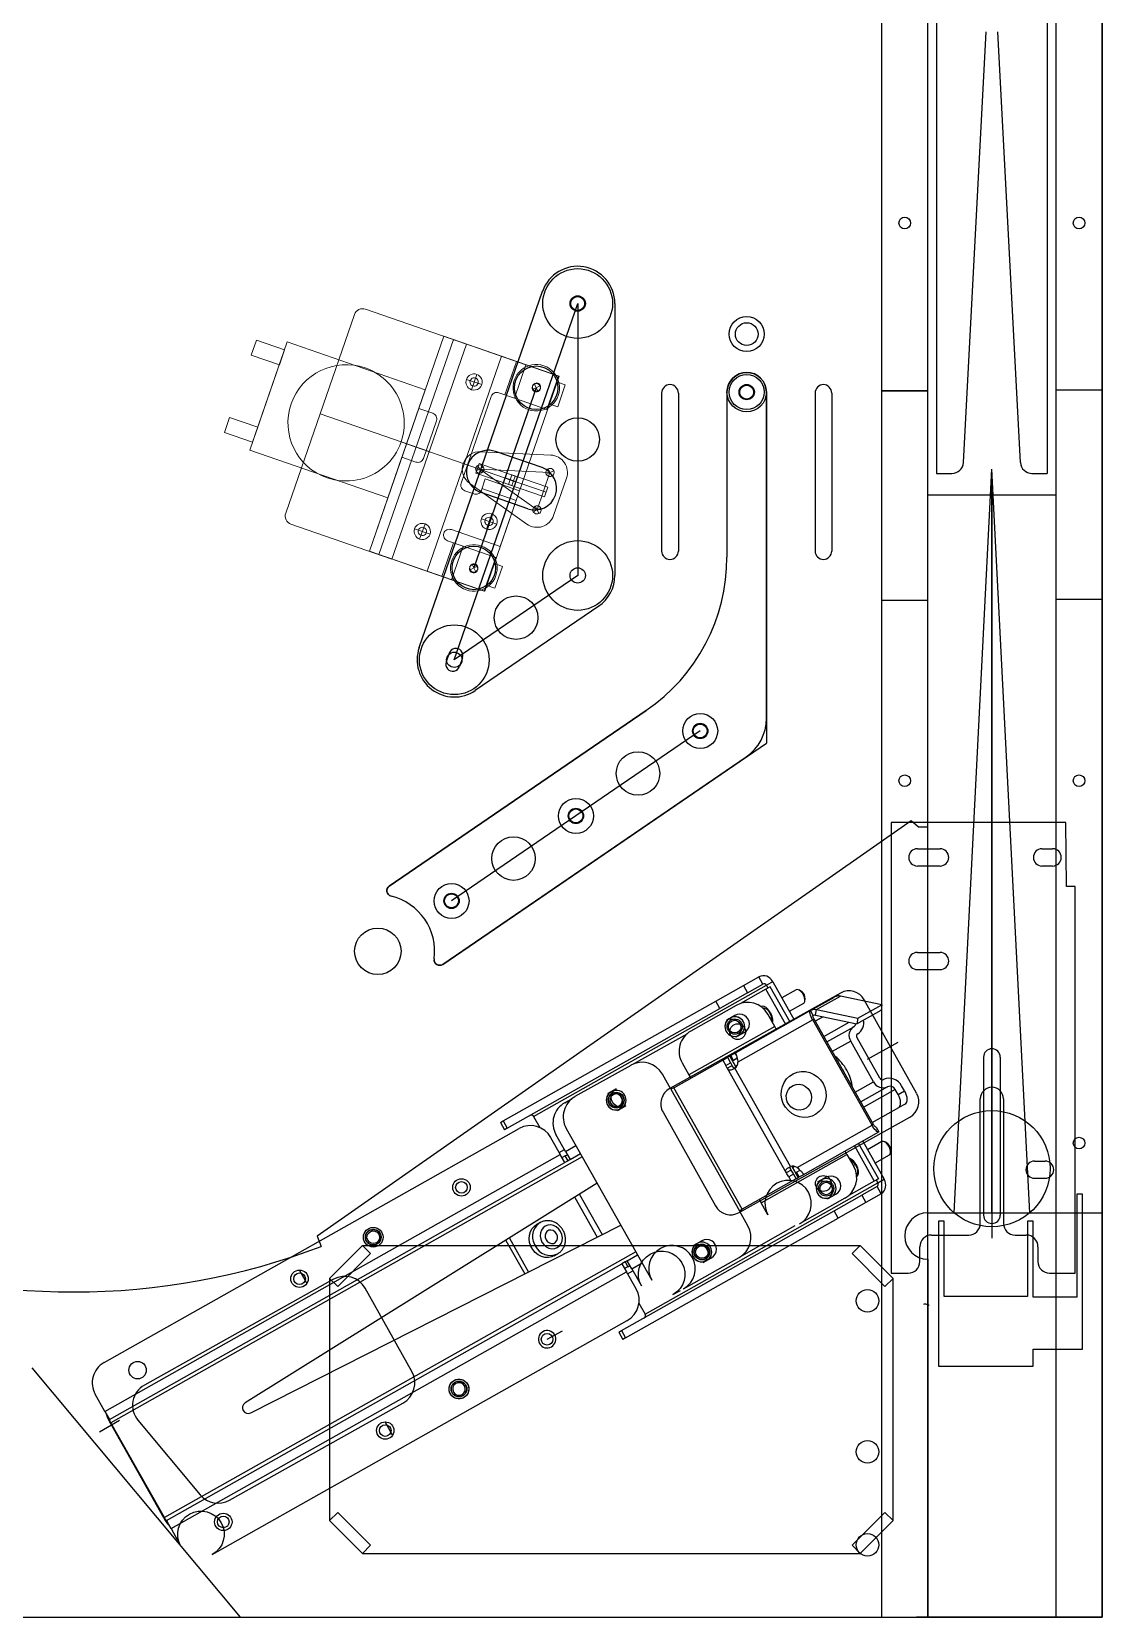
# Model space of a CAD drawing. Extents: x 0 to 20.3, y 0 to 42.
# Drawn here: x 8.73 to 20.25, y 0 to 17.06 of the extents above; entities that cross this region are included whole.
import ezdxf

# ---------------------------------------------------------------- set-up
doc = ezdxf.new("R2010")
doc.units = 0
doc.header["$LTSCALE"] = 5
doc.header["$MEASUREMENT"] = 0
doc.layers.add('Z_GENERIC', color=27, linetype='Continuous')
doc.layers.add('Z_MODULAR', color=5, linetype='Continuous')

msp = doc.modelspace()

# ---------------------------------------------------------------- linework, layer by layer
at = {"layer": 'Z_GENERIC', "color": 27, "linetype": 'Continuous', "lineweight": 25}
for p, q in [((20.25, 42), (20.25, 4.352)), ((19.658, 26.242), (19.658, 12.305)), ((18.468, 23.242), (18.468, 12.305)), ((18.757, 12.423), (19.001, 17.058)), ((19.37, 12.423), (19.126, 17.058)), ((12.902, 10.432), (14.229, 14.265)), ((20.25, 6.077), (20.25, 14.327)), ((13.28, 10.301), (14.607, 14.134)), ((14.607, 14.134), (14.607, 11.208)), ((15.007, 14.134), (15.007, 11.208)), ((14.161, 13.228), (13.49, 11.289)), ((15.51, 13.171), (15.51, 11.471)), ((15.69, 13.171), (15.69, 11.471)), ((16.213, 13.181), (16.213, 11.405)), ((16.213, 13.181), (16.213, 11.405)), ((16.637, 13.181), (16.637, 9.404)), ((16.637, 9.668), (16.637, 13.181)), ((17.16, 13.171), (17.16, 11.471)), ((17.34, 13.171), (17.34, 11.471)), ((17.875, 13.193), (18.375, 13.193)), ((17.875, 13.193), (17.875, 10.943)), ((18.375, 13.193), (17.875, 13.193)), ((18.375, 10.943), (18.375, 13.193)), ((19.75, 13.202), (19.75, 10.952)), ((20.25, 13.202), (19.75, 13.202)), ((20.25, 10.952), (20.25, 13.202)), ((14.224, 12.368), (13.722, 12.542)), ((18.468, 12.305), (18.632, 12.305)), ((18.657, 4.352), (19.063, 12.352)), ((19.063, 4.352), (19.063, 12.352)), ((19.469, 4.352), (19.063, 12.352)), ((19.494, 12.305), (19.658, 12.305)), ((13.826, 12.258), (13.944, 12.217)), ((14.071, 11.925), (13.569, 12.099)), ((18.375, 12.077), (19.75, 12.077)), ((19.063, 12.077), (19.063, 4.077)), ((14.607, 11.208), (13.28, 10.301)), ((17.875, 10.943), (18.375, 10.943)), ((19.75, 10.952), (20.25, 10.952)), ((14.833, 10.877), (13.506, 9.97)), ((13.226, 10.373), (13.193, 10.278)), ((13.368, 10.323), (13.335, 10.229)), ((15.342, 9.754), (12.58, 7.866)), ((12.58, 7.866), (15.342, 9.754)), ((13.156, 7.024), (16.637, 9.404)), ((15.925, 9.535), (13.25, 7.707)), ((16.42, 9.255), (13.156, 7.024)), ((18.195, 8.568), (11.803, 4.102)), ((19.858, 8.552), (17.978, 8.552)), ((17.978, 8.552), (17.978, 3.702)), ((18.272, 8.5), (18.195, 8.568)), ((19.865, 7.862), (19.858, 8.552)), ((18.375, 8.5), (18.272, 8.5)), ((18.375, 0), (18.375, 8.5)), ((18.261, 8.267), (18.506, 8.267)), ((19.601, 8.267), (19.716, 8.267)), ((18.168, 8.175), (18.168, 8.175)), ((18.506, 8.082), (18.261, 8.082)), ((18.598, 8.175), (18.598, 8.175)), ((19.508, 8.175), (19.508, 8.175)), ((19.716, 8.082), (19.601, 8.082)), ((19.808, 8.175), (19.808, 8.175)), ((19.958, 7.862), (19.865, 7.862)), ((19.958, 3.702), (19.958, 7.862)), ((18.386, 7.197), (18.386, 7.197)), ((18.261, 7.152), (18.506, 7.152)), ((18.57, 7.06), (18.57, 7.06)), ((16.39, 6.797), (16.555, 6.891)), ((16.6, 6.813), (16.555, 6.891)), ((16.705, 6.838), (16.637, 6.799)), ((16.705, 6.838), (16.936, 6.428)), ((18.506, 6.967), (18.261, 6.967)), ((14.133, 5.387), (16.637, 6.799)), ((17.435, 6.716), (15.597, 5.689)), ((16.092, 6.63), (16.39, 6.797)), ((16.434, 6.719), (16.136, 6.551)), ((16.632, 6.756), (16.358, 6.602)), ((16.39, 6.797), (16.434, 6.719)), ((16.434, 6.719), (16.6, 6.813)), ((16.677, 6.782), (16.632, 6.756)), ((16.846, 6.377), (16.632, 6.756)), ((16.637, 6.799), (16.654, 6.769)), ((16.891, 6.403), (16.677, 6.782)), ((16.958, 6.75), (16.803, 6.663)), ((16.959, 6.751), (16.958, 6.75)), ((16.973, 6.753), (16.959, 6.751)), ((16.99, 6.747), (16.973, 6.753)), ((17.003, 6.741), (16.986, 6.749)), ((17.008, 6.733), (16.99, 6.747)), ((17.024, 6.714), (17.008, 6.733)), ((17.038, 6.691), (17.024, 6.714)), ((17.048, 6.667), (17.038, 6.691)), ((17.052, 6.643), (17.048, 6.667)), ((17.111, 6.527), (17.37, 6.673)), ((17.175, 6.537), (17.435, 6.683)), ((17.879, 6.59), (17.435, 6.683)), ((13.806, 5.34), (16.092, 6.63)), ((13.85, 5.261), (16.136, 6.551)), ((16.312, 6.582), (15.825, 6.307)), ((16.136, 6.551), (16.092, 6.63)), ((17.111, 6.527), (16.301, 6.07)), ((16.594, 6.573), (16.58, 6.568)), ((16.594, 6.573), (16.58, 6.568)), ((16.594, 6.573), (16.582, 6.569)), ((16.613, 6.57), (16.594, 6.573)), ((16.613, 6.57), (16.594, 6.573)), ((16.613, 6.57), (16.594, 6.573)), ((16.633, 6.559), (16.613, 6.57)), ((16.633, 6.559), (16.613, 6.57)), ((16.633, 6.559), (16.613, 6.57)), ((16.653, 6.542), (16.633, 6.559)), ((16.653, 6.542), (16.633, 6.559)), ((16.653, 6.542), (16.633, 6.559)), ((16.672, 6.518), (16.653, 6.542)), ((16.672, 6.519), (16.653, 6.542)), ((16.672, 6.519), (16.653, 6.542)), ((16.727, 6.356), (16.653, 6.487)), ((16.688, 6.492), (16.672, 6.519)), ((16.688, 6.492), (16.672, 6.519)), ((16.688, 6.492), (16.672, 6.518)), ((16.7, 6.464), (16.688, 6.492)), ((16.7, 6.464), (16.688, 6.492)), ((16.7, 6.464), (16.688, 6.492)), ((16.884, 6.52), (17.039, 6.607)), ((17.039, 6.607), (17.043, 6.611)), ((17.043, 6.611), (17.051, 6.624)), ((17.051, 6.624), (17.052, 6.643)), ((17.052, 6.632), (17.054, 6.651)), ((17.105, 6.515), (17.107, 6.523)), ((17.105, 6.504), (17.105, 6.515)), ((17.107, 6.491), (17.105, 6.504)), ((17.107, 6.523), (17.111, 6.527)), ((17.112, 6.476), (17.107, 6.491)), ((17.14, 6.475), (17.111, 6.527)), ((17.166, 6.478), (17.175, 6.537)), ((17.175, 6.537), (17.619, 6.444)), ((17.61, 6.385), (17.87, 6.532)), ((17.619, 6.444), (17.879, 6.59)), ((18.253, 5.637), (17.69, 6.644)), ((17.879, 6.59), (17.87, 6.532)), ((16.727, 6.356), (15.804, 5.835)), ((16.208, 6.425), (16.298, 6.476)), ((17.135, 6.426), (16.331, 5.972)), ((16.706, 6.436), (16.7, 6.464)), ((16.706, 6.436), (16.7, 6.464)), ((16.706, 6.436), (16.7, 6.464)), ((16.704, 6.397), (16.707, 6.412)), ((16.704, 6.397), (16.707, 6.412)), ((16.704, 6.397), (16.707, 6.412)), ((16.707, 6.412), (16.706, 6.436)), ((16.707, 6.412), (16.706, 6.436)), ((16.707, 6.412), (16.706, 6.436)), ((16.746, 6.321), (16.727, 6.356)), ((17.118, 6.46), (17.112, 6.476)), ((17.126, 6.443), (17.118, 6.46)), ((17.135, 6.426), (17.126, 6.443)), ((17.15, 6.434), (17.135, 6.426)), ((17.773, 5.293), (17.135, 6.426)), ((17.138, 6.47), (17.139, 6.473)), ((17.138, 6.466), (17.138, 6.47)), ((17.139, 6.461), (17.138, 6.466)), ((17.139, 6.473), (17.14, 6.475)), ((17.141, 6.455), (17.139, 6.461)), ((17.143, 6.448), (17.141, 6.455)), ((17.146, 6.441), (17.143, 6.448)), ((17.15, 6.434), (17.146, 6.441)), ((17.789, 5.302), (17.15, 6.434)), ((17.249, 6.461), (17.162, 6.412)), ((17.166, 6.478), (17.61, 6.385)), ((17.254, 6.249), (17.527, 6.403)), ((17.287, 6.191), (17.576, 6.354)), ((17.576, 6.354), (17.576, 6.354)), ((17.619, 6.444), (17.61, 6.385)), ((15.209, 5.953), (15.784, 6.278)), ((16.401, 6.293), (16.312, 6.243)), ((17.544, 6.197), (17.346, 6.086)), ((17.789, 5.762), (17.544, 6.197)), ((17.857, 5.8), (17.612, 6.235)), ((17.62, 6.276), (17.62, 6.276)), ((17.726, 6.003), (18.053, 6.186)), ((15.641, 5.697), (16.168, 5.995)), ((16.168, 5.995), (16.22, 6.025)), ((16.168, 5.995), (16.2, 5.937)), ((16.243, 6.037), (16.22, 6.025)), ((16.22, 6.025), (16.252, 5.966)), ((16.247, 6.04), (16.243, 6.037)), ((16.311, 5.918), (16.243, 6.037)), ((16.243, 6.037), (16.243, 6.037)), ((16.243, 6.037), (16.31, 5.918)), ((16.253, 6.043), (16.247, 6.04)), ((16.276, 5.987), (16.247, 6.04)), ((16.301, 6.07), (16.253, 6.043)), ((16.282, 5.991), (16.253, 6.043)), ((16.276, 5.987), (16.273, 5.985)), ((16.282, 5.991), (16.276, 5.987)), ((16.323, 6.014), (16.282, 5.991)), ((16.314, 6.047), (16.301, 6.07)), ((18.973, 6.027), (18.973, 4.327)), ((19.153, 6.027), (19.153, 4.327)), ((20.25, 6.077), (20.25, 0)), ((15.177, 5.938), (14.578, 5.601)), ((15.61, 5.68), (15.518, 5.843)), ((15.73, 5.966), (15.804, 5.835)), ((15.804, 5.835), (15.823, 5.801)), ((16.2, 5.937), (16.252, 5.966)), ((16.215, 5.909), (16.268, 5.938)), ((16.215, 5.909), (16.851, 4.781)), ((16.895, 4.848), (16.298, 5.906)), ((16.305, 5.929), (16.324, 5.94)), ((16.854, 5.792), (16.887, 5.823)), ((16.887, 5.823), (16.925, 5.848)), ((16.925, 5.848), (16.967, 5.864)), ((16.967, 5.864), (17.012, 5.871)), ((17.012, 5.871), (17.058, 5.87)), ((17.058, 5.87), (17.104, 5.86)), ((17.104, 5.86), (17.146, 5.841)), ((17.146, 5.841), (17.185, 5.815)), ((17.185, 5.815), (17.219, 5.781)), ((17.454, 5.896), (17.47, 5.869)), ((17.47, 5.869), (17.485, 5.841)), ((15.022, 5.684), (14.933, 5.634)), ((15.641, 5.697), (15.61, 5.68)), ((15.61, 5.68), (16.347, 4.374)), ((16.378, 4.391), (15.641, 5.697)), ((16.796, 5.62), (16.798, 5.667)), ((16.798, 5.667), (16.809, 5.712)), ((16.809, 5.712), (16.827, 5.754)), ((16.827, 5.754), (16.854, 5.792)), ((16.851, 5.614), (16.859, 5.648)), ((16.859, 5.648), (16.874, 5.678)), ((16.874, 5.678), (16.897, 5.703)), ((16.897, 5.703), (16.925, 5.722)), ((16.925, 5.722), (16.957, 5.732)), ((16.957, 5.732), (16.991, 5.734)), ((16.991, 5.734), (17.024, 5.728)), ((17.024, 5.728), (17.056, 5.712)), ((17.056, 5.712), (17.083, 5.69)), ((17.083, 5.69), (17.103, 5.662)), ((17.103, 5.662), (17.117, 5.629)), ((17.117, 5.629), (17.122, 5.595)), ((17.219, 5.781), (17.246, 5.742)), ((17.246, 5.742), (17.265, 5.699)), ((17.265, 5.699), (17.277, 5.653)), ((17.277, 5.653), (17.279, 5.606)), ((17.592, 5.65), (17.789, 5.762)), ((17.941, 5.708), (17.652, 5.545)), ((18.023, 5.678), (17.684, 5.487)), ((17.896, 5.786), (17.896, 5.786)), ((17.941, 5.708), (17.941, 5.708)), ((18.054, 5.624), (18.023, 5.678)), ((18.054, 5.624), (18.122, 5.662)), ((18.122, 5.662), (18.091, 5.717)), ((18.122, 5.662), (18.133, 5.64)), ((18.133, 5.64), (18.141, 5.618)), ((19.035, 5.702), (19.035, 5.702)), ((14.468, 5.535), (14.549, 5.581)), ((15.036, 5.451), (15.125, 5.501)), ((16.803, 5.573), (16.796, 5.62)), ((16.819, 5.528), (16.803, 5.573)), ((16.842, 5.487), (16.819, 5.528)), ((16.873, 5.451), (16.842, 5.487)), ((16.852, 5.579), (16.851, 5.614)), ((16.862, 5.546), (16.852, 5.579)), ((16.879, 5.515), (16.862, 5.546)), ((16.903, 5.489), (16.879, 5.515)), ((16.932, 5.47), (16.903, 5.489)), ((16.965, 5.459), (16.932, 5.47)), ((16.999, 5.457), (16.965, 5.459)), ((17.032, 5.463), (16.999, 5.457)), ((17.063, 5.478), (17.032, 5.463)), ((17.088, 5.5), (17.063, 5.478)), ((17.107, 5.528), (17.088, 5.5)), ((17.119, 5.56), (17.107, 5.528)), ((17.122, 5.595), (17.119, 5.56)), ((17.236, 5.475), (17.206, 5.441)), ((17.259, 5.515), (17.236, 5.475)), ((17.273, 5.559), (17.259, 5.515)), ((17.279, 5.606), (17.273, 5.559)), ((17.776, 5.324), (18.061, 5.484)), ((18.065, 5.602), (18.054, 5.624)), ((18.129, 5.522), (18.061, 5.484)), ((18.061, 5.484), (18.07, 5.492)), ((18.073, 5.58), (18.065, 5.602)), ((18.07, 5.492), (18.077, 5.504)), ((18.079, 5.558), (18.073, 5.58)), ((18.077, 5.504), (18.081, 5.52)), ((18.081, 5.538), (18.079, 5.558)), ((18.081, 5.52), (18.081, 5.538)), ((18.138, 5.531), (18.129, 5.522)), ((18.145, 5.542), (18.138, 5.531)), ((18.141, 5.618), (18.147, 5.596)), ((18.149, 5.558), (18.145, 5.542)), ((18.147, 5.596), (18.149, 5.576)), ((18.149, 5.576), (18.149, 5.558)), ((18.938, 4.237), (18.938, 5.577)), ((19.188, 5.577), (19.188, 4.237)), ((13.777, 5.323), (13.806, 5.34)), ((13.777, 5.323), (13.821, 5.245)), ((13.806, 5.34), (13.85, 5.261)), ((14.133, 5.387), (14.2, 5.269)), ((15.525, 5.433), (16.088, 4.426)), ((16.343, 4.354), (18.181, 5.381)), ((16.909, 5.42), (16.873, 5.451)), ((16.95, 5.398), (16.909, 5.42)), ((16.994, 5.383), (16.95, 5.398)), ((16.969, 4.839), (17.773, 5.293)), ((17.04, 5.377), (16.994, 5.383)), ((17.086, 5.38), (17.04, 5.377)), ((17.13, 5.392), (17.086, 5.38)), ((17.17, 5.413), (17.13, 5.392)), ((17.206, 5.441), (17.17, 5.413)), ((17.789, 5.302), (17.773, 5.293)), ((17.783, 5.277), (17.773, 5.293)), ((17.793, 5.295), (17.789, 5.302)), ((17.797, 5.289), (17.793, 5.295)), ((17.801, 5.284), (17.797, 5.289)), ((9.512, 2.74), (13.976, 5.258)), ((13.85, 5.261), (13.821, 5.245)), ((14.316, 5.163), (14.42, 4.979)), ((14.477, 5.011), (14.373, 5.195)), ((14.483, 5.26), (15.405, 3.627)), ((17.033, 4.761), (17.848, 5.221)), ((17.673, 5.122), (17.904, 4.712)), ((17.794, 5.261), (17.783, 5.277)), ((17.805, 5.247), (17.794, 5.261)), ((17.806, 5.279), (17.801, 5.284)), ((17.816, 5.236), (17.805, 5.247)), ((17.81, 5.276), (17.806, 5.279)), ((17.813, 5.273), (17.81, 5.276)), ((17.816, 5.272), (17.813, 5.273)), ((17.818, 5.273), (17.816, 5.272)), ((17.826, 5.227), (17.816, 5.236)), ((17.818, 5.273), (17.848, 5.221)), ((17.834, 5.222), (17.826, 5.227)), ((17.842, 5.219), (17.834, 5.222)), ((17.848, 5.221), (17.842, 5.219)), ((17.88, 5.118), (17.879, 5.117)), ((17.895, 5.12), (17.88, 5.118)), ((17.911, 5.114), (17.895, 5.12)), ((9.521, 2.215), (14.42, 4.979)), ((14.656, 4.953), (9.585, 2.092)), ((14.407, 5.002), (14.464, 5.034)), ((14.469, 4.893), (14.42, 4.979)), ((14.473, 4.964), (14.439, 4.945)), ((14.473, 4.964), (14.496, 4.977)), ((14.503, 4.912), (14.473, 4.964)), ((14.477, 5.011), (14.588, 5.074)), ((14.477, 5.011), (14.525, 4.925)), ((14.525, 4.925), (14.637, 4.988)), ((16.58, 4.459), (17.503, 4.98)), ((17.503, 4.98), (17.483, 5.015)), ((17.503, 4.98), (17.577, 4.849)), ((17.583, 5.071), (17.796, 4.692)), ((17.628, 5.096), (17.842, 4.718)), ((17.879, 5.117), (17.725, 5.03)), ((17.805, 4.887), (17.96, 4.974)), ((17.924, 5.108), (17.907, 5.116)), ((17.929, 5.1), (17.911, 5.114)), ((17.946, 5.081), (17.929, 5.1)), ((17.96, 5.058), (17.946, 5.081)), ((17.969, 5.034), (17.96, 5.058)), ((17.96, 4.974), (17.965, 4.978)), ((17.965, 4.978), (17.972, 4.991)), ((17.973, 5.01), (17.969, 5.034)), ((17.972, 4.991), (17.973, 5.01)), ((17.973, 4.999), (17.975, 5.018)), ((9.57, 2.129), (14.469, 4.893)), ((14.503, 4.912), (14.469, 4.893)), ((14.525, 4.925), (14.503, 4.912)), ((16.904, 4.811), (16.851, 4.782)), ((16.98, 4.731), (16.912, 4.852)), ((16.912, 4.852), (16.98, 4.731)), ((16.919, 4.84), (16.939, 4.851)), ((16.954, 4.785), (16.951, 4.783)), ((16.954, 4.785), (16.962, 4.789)), ((16.984, 4.733), (16.954, 4.785)), ((16.962, 4.789), (16.999, 4.81)), ((16.991, 4.737), (16.962, 4.789)), ((17.534, 4.937), (17.526, 4.939)), ((17.534, 4.937), (17.526, 4.939)), ((17.534, 4.937), (17.526, 4.939)), ((17.554, 4.926), (17.534, 4.937)), ((17.554, 4.926), (17.534, 4.937)), ((17.554, 4.926), (17.534, 4.937)), ((17.575, 4.909), (17.554, 4.926)), ((17.574, 4.909), (17.554, 4.926)), ((17.575, 4.909), (17.554, 4.926)), ((17.593, 4.885), (17.574, 4.909)), ((17.593, 4.885), (17.575, 4.909)), ((17.593, 4.886), (17.575, 4.909)), ((17.609, 4.859), (17.593, 4.886)), ((17.609, 4.859), (17.593, 4.885)), ((17.609, 4.859), (17.593, 4.885)), ((17.597, 4.864), (17.609, 4.838)), ((17.621, 4.831), (17.609, 4.859)), ((17.621, 4.831), (17.609, 4.859)), ((17.621, 4.831), (17.609, 4.859)), ((17.609, 4.838), (17.616, 4.812)), ((17.617, 4.789), (17.612, 4.771)), ((17.616, 4.812), (17.617, 4.789)), ((17.627, 4.803), (17.621, 4.831)), ((17.627, 4.803), (17.621, 4.831)), ((17.628, 4.803), (17.621, 4.831)), ((17.623, 4.76), (17.628, 4.779)), ((17.623, 4.76), (17.628, 4.779)), ((17.623, 4.76), (17.628, 4.779)), ((17.628, 4.779), (17.627, 4.803)), ((17.628, 4.779), (17.627, 4.803)), ((17.628, 4.779), (17.628, 4.803)), ((19.428, 4.815), (19.428, 4.815)), ((19.521, 4.907), (19.636, 4.907)), ((19.728, 4.815), (19.728, 4.815)), ((14.817, 4.669), (11.03, 2.307)), ((15.332, 3.262), (17.836, 4.674)), ((16.905, 4.689), (16.378, 4.391)), ((16.929, 4.768), (16.877, 4.738)), ((16.877, 4.738), (16.905, 4.689)), ((16.957, 4.718), (16.905, 4.689)), ((16.929, 4.768), (16.957, 4.718)), ((16.957, 4.718), (16.98, 4.731)), ((16.984, 4.733), (16.98, 4.731)), ((16.98, 4.731), (16.98, 4.731)), ((16.984, 4.733), (16.991, 4.737)), ((16.991, 4.737), (17.033, 4.761)), ((17.28, 4.734), (17.191, 4.684)), ((17.796, 4.692), (17.523, 4.538)), ((17.612, 4.771), (17.606, 4.763)), ((17.608, 4.745), (17.613, 4.747)), ((17.608, 4.744), (17.613, 4.747)), ((17.611, 4.746), (17.613, 4.747)), ((17.613, 4.747), (17.623, 4.76)), ((17.613, 4.747), (17.623, 4.76)), ((17.613, 4.747), (17.623, 4.76)), ((17.828, 4.635), (17.662, 4.542)), ((17.842, 4.718), (17.796, 4.692)), ((17.819, 4.705), (17.836, 4.674)), ((17.872, 4.557), (17.828, 4.635)), ((17.836, 4.674), (17.904, 4.712)), ((19.636, 4.722), (19.521, 4.722)), ((14.575, 4.517), (14.817, 4.089)), ((14.627, 4.55), (14.871, 4.117)), ((16.56, 4.494), (16.58, 4.459)), ((16.654, 4.329), (16.58, 4.459)), ((17.482, 4.509), (16.994, 4.234)), ((17.294, 4.501), (17.384, 4.551)), ((17.365, 4.374), (17.662, 4.542)), ((17.706, 4.463), (17.409, 4.295)), ((17.662, 4.542), (17.706, 4.463)), ((17.872, 4.557), (17.706, 4.463)), ((20.038, 4.552), (19.975, 4.552)), ((19.975, 4.552), (19.975, 3.445)), ((20.038, 2.885), (20.038, 4.552)), ((15.078, 3.084), (17.365, 4.374)), ((15.123, 3.006), (17.409, 4.295)), ((16.347, 4.374), (16.378, 4.391)), ((16.439, 4.21), (16.347, 4.374)), ((17.409, 4.295), (17.365, 4.374)), ((18.375, 4.352), (20.25, 4.352)), ((20.25, 4.352), (20.25, 0)), ((11.091, 2.198), (15.071, 4.218)), ((11.803, 4.102), (11.847, 3.989)), ((14.085, 4.072), (14.087, 4.112)), ((14.087, 4.112), (14.098, 4.149)), ((14.098, 4.149), (14.116, 4.182)), ((14.116, 4.182), (14.141, 4.208)), ((14.141, 4.208), (14.163, 4.224)), ((14.202, 4.246), (14.164, 4.224)), ((14.206, 4.135), (14.204, 4.102)), ((14.204, 4.102), (14.21, 4.069)), ((14.217, 4.165), (14.206, 4.135)), ((14.234, 4.19), (14.217, 4.165)), ((14.258, 4.208), (14.234, 4.19)), ((14.263, 4.134), (14.256, 4.111)), ((14.256, 4.111), (14.257, 4.085)), ((14.286, 4.219), (14.258, 4.208)), ((14.277, 4.152), (14.263, 4.134)), ((14.297, 4.163), (14.277, 4.152)), ((14.317, 4.221), (14.286, 4.219)), ((14.319, 4.166), (14.297, 4.163)), ((14.348, 4.215), (14.317, 4.221)), ((14.343, 4.16), (14.319, 4.166)), ((14.364, 4.145), (14.343, 4.16)), ((14.377, 4.2), (14.348, 4.215)), ((14.38, 4.125), (14.364, 4.145)), ((14.403, 4.177), (14.377, 4.2)), ((14.389, 4.101), (14.38, 4.125)), ((14.39, 4.076), (14.389, 4.101)), ((14.423, 4.149), (14.403, 4.177)), ((14.436, 4.118), (14.423, 4.149)), ((14.442, 4.084), (14.436, 4.118)), ((16.374, 3.889), (16.948, 4.214)), ((18.413, 4.112), (18.813, 4.112)), ((18.551, 4.262), (18.488, 4.262)), ((18.488, 4.262), (18.488, 2.702)), ((18.551, 3.452), (18.551, 4.262)), ((19.313, 4.112), (19.433, 4.112)), ((19.508, 4.262), (19.445, 4.262)), ((19.445, 4.262), (19.445, 3.452)), ((19.508, 3.445), (19.508, 4.262)), ((20.25, 4.25), (20.25, 0)), ((15.232, 3.933), (10.161, 1.072)), ((12.291, 4), (11.938, 3.646)), ((12.291, 4), (17.646, 4)), ((12.379, 3.912), (12.291, 4)), ((13.834, 4.055), (14.038, 3.694)), ((13.872, 4.079), (14.078, 3.714)), ((14.09, 4.032), (14.085, 4.072)), ((14.103, 3.993), (14.09, 4.032)), ((14.124, 3.957), (14.103, 3.993)), ((14.15, 3.925), (14.124, 3.957)), ((14.182, 3.9), (14.15, 3.925)), ((14.21, 4.069), (14.223, 4.037)), ((14.223, 4.037), (14.243, 4.009)), ((14.243, 4.009), (14.269, 3.987)), ((14.257, 4.085), (14.267, 4.061)), ((14.267, 4.061), (14.283, 4.041)), ((14.269, 3.987), (14.298, 3.972)), ((14.283, 4.041), (14.303, 4.027)), ((14.298, 3.972), (14.33, 3.965)), ((14.303, 4.027), (14.327, 4.021)), ((14.327, 4.021), (14.35, 4.023)), ((14.33, 3.965), (14.36, 3.967)), ((14.35, 4.023), (14.369, 4.034)), ((14.36, 3.967), (14.388, 3.978)), ((14.369, 4.034), (14.383, 4.052)), ((14.383, 4.052), (14.39, 4.076)), ((14.388, 3.978), (14.412, 3.996)), ((14.412, 3.996), (14.429, 4.021)), ((14.429, 4.021), (14.44, 4.051)), ((14.44, 4.051), (14.442, 4.084)), ((15.943, 4.051), (15.854, 4.001)), ((17.646, 4), (17.558, 3.912)), ((18, 3.646), (17.646, 4)), ((18.288, 3.827), (18.288, 3.987)), ((19.558, 3.987), (19.558, 3.827)), ((10.184, 1.04), (15.083, 3.804)), ((12.026, 3.558), (12.379, 3.912)), ((14.217, 3.881), (14.182, 3.9)), ((14.255, 3.872), (14.217, 3.881)), ((14.292, 3.87), (14.255, 3.872)), ((14.328, 3.878), (14.292, 3.87)), ((14.352, 3.889), (14.328, 3.878)), ((14.353, 3.889), (14.392, 3.911)), ((15.117, 3.823), (15.083, 3.804)), ((15.083, 3.804), (15.132, 3.718)), ((15.146, 3.771), (15.112, 3.752)), ((15.14, 3.836), (15.117, 3.823)), ((15.117, 3.823), (15.146, 3.771)), ((15.14, 3.836), (15.251, 3.899)), ((15.188, 3.75), (15.14, 3.836)), ((15.146, 3.771), (15.169, 3.784)), ((15.188, 3.75), (15.3, 3.813)), ((15.745, 3.532), (16.344, 3.87)), ((15.957, 3.818), (16.046, 3.868)), ((17.558, 3.912), (17.912, 3.558)), ((18.375, 3.852), (18.375, 0)), ((11.981, 3.636), (9.947, 2.498)), ((10.233, 0.954), (15.132, 3.718)), ((11.695, 3.593), (11.615, 3.736)), ((11.938, 3.646), (12.026, 3.558)), ((11.938, 3.646), (11.938, 1.041)), ((15.235, 3.534), (15.132, 3.718)), ((15.144, 3.695), (15.201, 3.727)), ((15.188, 3.75), (15.292, 3.566)), ((17.912, 3.558), (18, 3.646)), ((17.978, 3.702), (18.163, 3.702)), ((18, 1.041), (18, 3.646)), ((19.683, 3.702), (19.958, 3.702)), ((12.823, 2.643), (12.322, 3.54)), ((15.632, 3.471), (15.713, 3.517)), ((19.445, 3.452), (18.551, 3.452)), ((19.975, 3.445), (19.508, 3.445)), ((15.265, 3.379), (15.332, 3.262)), ((18.332, 3.368), (18.329, 3.365)), ((18.34, 3.369), (18.332, 3.368)), ((18.351, 3.368), (18.34, 3.369)), ((18.363, 3.364), (18.351, 3.368)), ((18.376, 3.358), (18.363, 3.364)), ((18.386, 3.359), (18.377, 3.357)), ((18.387, 3.351), (18.386, 3.359)), ((10.677, 0.675), (15.14, 3.194)), ((14.279, 2.991), (14.442, 3.083)), ((15.049, 3.068), (15.078, 3.084)), ((15.078, 3.084), (15.123, 3.006)), ((15.049, 3.068), (15.094, 2.989)), ((15.123, 3.006), (15.094, 2.989)), ((19.508, 2.702), (19.508, 2.885)), ((19.508, 2.885), (20.038, 2.885)), ((8.734, 2.684), (10.977, 0)), ((18.488, 2.702), (19.508, 2.702)), ((9.521, 2.215), (9.417, 2.399)), ((10.861, 1.26), (12.727, 2.303)), ((9.68, 2.116), (9.463, 1.992)), ((9.521, 2.215), (9.57, 2.129)), ((9.54, 2.181), (9.54, 2.181)), ((9.57, 2.129), (9.54, 2.181)), ((9.57, 2.129), (9.57, 2.129)), ((9.585, 2.092), (9.58, 2.089)), ((10.155, 1.069), (9.58, 2.089)), ((10.161, 1.072), (9.585, 2.092)), ((9.877, 2.12), (10.547, 1.318)), ((12.616, 1.96), (12.536, 2.103)), ((10.161, 1.072), (10.155, 1.069)), ((10.184, 1.04), (10.213, 0.988)), ((10.184, 1.04), (10.184, 1.04)), ((10.233, 0.954), (10.184, 1.04)), ((12.026, 1.129), (11.938, 1.041)), ((11.938, 1.041), (12.291, 0.688)), ((12.379, 0.776), (12.026, 1.129)), ((17.912, 1.129), (17.558, 0.776)), ((17.646, 0.688), (18, 1.041)), ((18, 1.041), (17.912, 1.129)), ((10.213, 0.988), (10.213, 0.988)), ((10.233, 0.954), (10.336, 0.77)), ((12.291, 0.688), (12.379, 0.776)), ((12.291, 0.688), (17.646, 0.688)), ((17.558, 0.776), (17.646, 0.688)), ((0, 0), (18.375, 0)), ((10.977, 0), (18.375, 0)), ((20.25, 0), (18.25, 0)), ((20.25, 0), (18.375, 0)), ((20.25, 0), (18.375, 0))]:
    msp.add_line(p, q, dxfattribs=at)
at = {"layer": 'Z_GENERIC', "color": 27, "linetype": 'Continuous', "lineweight": 5}
for p, q in [((11.466, 11.877), (12.207, 14.016)), ((13.41, 13.697), (12.324, 14.073)), ((11.08, 12.557), (11.483, 13.721)), ((11.095, 13.579), (11.151, 13.74)), ((11.151, 13.74), (11.453, 13.636)), ((11.483, 13.721), (12.968, 13.207)), ((13.167, 13.781), (12.366, 11.469)), ((13.27, 13.746), (12.469, 11.433)), ((13.41, 13.697), (12.609, 11.384)), ((13.167, 13.781), (12.898, 13.006)), ((14.051, 13.475), (13.167, 13.781)), ((14.408, 13.351), (13.167, 13.781)), ((11.398, 13.475), (11.095, 13.579)), ((11.425, 13.555), (11.137, 12.723)), ((11.453, 13.636), (11.398, 13.475)), ((13.787, 13.566), (12.987, 11.254)), ((13.948, 13.511), (13.824, 13.151)), ((13.576, 13.261), (13.41, 13.318)), ((13.521, 13.372), (13.464, 13.207)), ((13.608, 11.039), (14.408, 13.351)), ((14.051, 13.475), (13.927, 13.116)), ((14.051, 13.475), (13.927, 13.116)), ((14.401, 13.354), (14.051, 13.475)), ((14.277, 12.994), (14.401, 13.354)), ((12.968, 13.207), (12.565, 12.043)), ((13.677, 13.135), (13.353, 12.2)), ((13.464, 13.207), (13.464, 13.207)), ((13.464, 13.207), (13.464, 13.207)), ((13.478, 13.248), (13.478, 13.248)), ((13.478, 13.248), (13.478, 13.248)), ((13.49, 11.289), (14.161, 13.228)), ((13.927, 13.116), (13.758, 13.174)), ((14.161, 13.228), (14.121, 13.208)), ((14.161, 13.228), (14.142, 13.268)), ((14.147, 13.186), (14.147, 13.186)), ((14.147, 13.186), (14.147, 13.186)), ((14.149, 13.193), (14.149, 13.193)), ((14.149, 13.193), (14.149, 13.193)), ((14.161, 13.228), (14.201, 13.247)), ((14.161, 13.228), (14.181, 13.188)), ((14.161, 13.228), (14.161, 13.228)), ((14.38, 13.292), (14.298, 13.056)), ((14.474, 13.26), (14.38, 13.292)), ((14.393, 13.023), (14.474, 13.26)), ((12.898, 13.006), (13.049, 12.953)), ((13.927, 13.116), (14.277, 12.994)), ((14.08, 12.991), (14.08, 12.991)), ((14.08, 12.991), (14.08, 12.991)), ((14.298, 13.056), (14.393, 13.023)), ((10.807, 12.747), (10.862, 12.908)), ((10.862, 12.908), (11.165, 12.803)), ((11.165, 12.803), (11.109, 12.642)), ((13.009, 12.541), (11.837, 12.947)), ((13.088, 12.873), (12.948, 12.468)), ((11.109, 12.642), (10.807, 12.747)), ((12.766, 12.625), (12.707, 12.645)), ((14.008, 12.195), (12.766, 12.625)), ((12.565, 12.043), (11.08, 12.557)), ((12.716, 12.481), (12.366, 11.469)), ((12.867, 12.428), (12.716, 12.481)), ((13.565, 12.54), (14.318, 12.503)), ((13.512, 12.309), (13.548, 12.412)), ((13.899, 12.175), (13.512, 12.309)), ((13.554, 12.352), (13.514, 12.333)), ((14.008, 12.195), (13.53, 12.36)), ((13.554, 12.352), (13.534, 12.392)), ((13.539, 12.31), (13.539, 12.31)), ((13.539, 12.31), (13.539, 12.31)), ((13.548, 12.412), (13.935, 12.278)), ((13.554, 12.352), (13.594, 12.372)), ((14.309, 12.316), (13.554, 12.352)), ((13.554, 12.352), (13.573, 12.312)), ((14.17, 11.914), (13.554, 12.352)), ((13.863, 12.187), (13.899, 12.291)), ((13.899, 12.291), (14.286, 12.157)), ((14.309, 12.316), (14.17, 11.914)), ((14.309, 12.316), (14.269, 12.296)), ((14.309, 12.316), (14.29, 12.356)), ((14.309, 12.316), (14.349, 12.335)), ((14.309, 12.316), (14.329, 12.276)), ((11.911, 12.259), (11.911, 12.259)), ((11.911, 12.259), (11.911, 12.259)), ((13.393, 12.119), (13.49, 12.086)), ((13.446, 12.198), (14.061, 11.761)), ((13.571, 12.125), (13.613, 12.247)), ((13.946, 12.016), (13.577, 12.143)), ((13.613, 12.247), (13.982, 12.119)), ((13.982, 12.119), (13.774, 11.519)), ((14.25, 12.054), (13.863, 12.187)), ((13.935, 12.278), (13.899, 12.175)), ((14.008, 12.195), (14.268, 12.105)), ((14.286, 12.157), (14.25, 12.054)), ((14.295, 12.274), (14.295, 12.274)), ((14.295, 12.274), (14.295, 12.274)), ((14.487, 12.255), (14.347, 11.853)), ((14.17, 11.914), (14.151, 11.954)), ((13.736, 11.761), (13.571, 11.818)), ((13.682, 11.873), (13.625, 11.707)), ((14.17, 11.914), (14.13, 11.894)), ((14.155, 11.872), (14.155, 11.872)), ((14.155, 11.872), (14.155, 11.872)), ((14.17, 11.914), (14.21, 11.933)), ((14.17, 11.914), (14.19, 11.874)), ((12.609, 11.384), (11.523, 11.76)), ((13.019, 11.653), (12.853, 11.71)), ((12.965, 11.764), (12.907, 11.599)), ((12.922, 11.64), (12.922, 11.64)), ((12.922, 11.64), (12.922, 11.64)), ((13.167, 11.662), (13.167, 11.662)), ((13.248, 11.701), (13.774, 11.519)), ((13.625, 11.707), (13.625, 11.707)), ((13.625, 11.707), (13.625, 11.707)), ((13.639, 11.748), (13.639, 11.748)), ((13.639, 11.748), (13.639, 11.748)), ((12.366, 11.469), (13.608, 11.039)), ((13.251, 11.162), (12.366, 11.469)), ((12.907, 11.599), (12.907, 11.599)), ((12.907, 11.599), (12.907, 11.599)), ((13.147, 11.198), (13.272, 11.558)), ((13.206, 11.581), (13.375, 11.523)), ((13.375, 11.523), (13.251, 11.162)), ((13.375, 11.522), (13.251, 11.162)), ((13.725, 11.401), (13.375, 11.522)), ((13.49, 11.289), (13.45, 11.269)), ((13.49, 11.289), (13.471, 11.329)), ((13.49, 11.289), (13.53, 11.308)), ((13.49, 11.289), (13.51, 11.249)), ((13.601, 11.041), (13.725, 11.401)), ((13.704, 11.339), (13.622, 11.103)), ((13.798, 11.306), (13.704, 11.339)), ((13.716, 11.07), (13.798, 11.306)), ((13.251, 11.162), (13.601, 11.041)), ((13.473, 11.239), (13.473, 11.239)), ((13.473, 11.239), (13.473, 11.239)), ((13.476, 11.247), (13.476, 11.247)), ((13.476, 11.247), (13.476, 11.247)), ((13.622, 11.103), (13.716, 11.07)), ((13.408, 11.052), (13.408, 11.052)), ((13.408, 11.052), (13.408, 11.052))]:
    msp.add_line(p, q, dxfattribs=at)
at = {"layer": 'Z_GENERIC', "color": 27, "linetype": 'Continuous', "lineweight": 25}
for centre, radius in [((18.125, 15), 0.0625), ((20, 15), 0.0625), ((14.607, 14.134), 0.375), ((14.607, 14.134), 0.0825), ((14.607, 14.134), 0.075), ((16.425, 13.805), 0.188), ((16.425, 13.805), 0.122), ((14.161, 13.228), 0.234), ((16.425, 13.181), 0.212), ((16.425, 13.181), 0.188), ((16.425, 13.181), 0.0825), ((16.425, 13.181), 0.075), ((14.607, 12.671), 0.234), ((13.49, 11.289), 0.234), ((14.607, 11.208), 0.375), ((14.607, 11.208), 0.0825), ((13.944, 10.754), 0.234), ((13.28, 10.301), 0.375), ((13.28, 10.301), 0.0825), ((15.925, 9.535), 0.188), ((15.925, 9.535), 0.0825), ((15.925, 9.535), 0.075), ((15.256, 9.078), 0.234), ((18.125, 9), 0.0625), ((20, 9), 0.0625), ((14.588, 8.621), 0.188), ((14.588, 8.621), 0.0825), ((14.588, 8.621), 0.075), ((13.917, 8.162), 0.234), ((13.25, 7.707), 0.188), ((13.25, 7.707), 0.0825), ((13.25, 7.707), 0.075), ((12.457, 7.165), 0.25), ((16.297, 6.355), 0.082), ((16.297, 6.355), 0.068), ((16.328, 6.3), 0.085), ((15.021, 5.563), 0.085), ((15.021, 5.563), 0.082), ((19.063, 4.827), 0.625), ((20, 5.102), 0.0625), ((13.357, 4.625), 0.0938), ((13.357, 4.625), 0.0625), ((17.249, 4.667), 0.085), ((17.28, 4.613), 0.082), ((17.28, 4.613), 0.068), ((12.408, 4.089), 0.106), ((12.408, 4.089), 0.106), ((12.408, 4.089), 0.085), ((12.408, 4.089), 0.082), ((15.943, 3.93), 0.085), ((15.943, 3.93), 0.082), ((15.943, 3.93), 0.068), ((11.615, 3.642), 0.0938), ((11.615, 3.642), 0.0625), ((17.725, 3.405), 0.122), ((14.278, 2.991), 0.0625), ((9.873, 2.659), 0.0938), ((13.33, 2.456), 0.106), ((13.33, 2.456), 0.085), ((13.33, 2.456), 0.082), ((12.537, 2.009), 0.0938), ((12.537, 2.009), 0.0625), ((17.725, 1.78), 0.122), ((10.795, 1.026), 0.0938), ((10.795, 1.026), 0.0625), ((17.725, 0.78), 0.122)]:
    msp.add_circle(centre, radius, dxfattribs=at)
for centre, radius, start, end in [((14.607, 14.134), 0.4, 0, 160.9065), ((16.425, 13.181), 0.212, 0, 180), ((15.6, 13.171), 0.09, 0, 180), ((17.25, 13.171), 0.09, 0, 180), ((13.645, 12.321), 0.234, 70.9065, -109.0935), ((14.147, 12.147), 0.234, -109.0935, 70.9065), ((18.632, 12.43), 0.125, -90, -3.0117), ((19.494, 12.43), 0.125, -176.9883, -90), ((15.6, 11.471), 0.09, 180, 0), ((17.25, 11.471), 0.09, 180, 0), ((14.213, 11.405), 2, -55.6469, 0), ((14.213, 11.405), 2, -55.6469, 0), ((14.607, 11.208), 0.4, -55.6469, 0), ((13.28, 10.301), 0.4, 160.9065, -55.6469), ((16.137, 9.668), 0.5, -55.6469, 0), ((18.261, 8.175), 0.0925, 90, 180), ((18.506, 8.175), 0.0925, 0, 90), ((19.601, 8.175), 0.0925, 90, 180), ((19.716, 8.175), 0.0925, 0, 90), ((18.261, 8.175), 0.0925, 180, -90), ((18.506, 8.175), 0.0925, -90, 0), ((19.601, 8.175), 0.0925, 180, -90), ((19.716, 8.175), 0.0925, -90, 0), ((12.457, 7.165), 0.611, -7.7813, 76.4875), ((12.457, 7.165), 0.611, -7.7813, 76.4875), ((13.122, 7.074), 0.06, 172.2187, -55.6469), ((18.261, 7.06), 0.0925, 90, 180), ((18.261, 7.06), 0.0925, 180, -90), ((18.506, 7.06), 0.0925, 0, 90), ((18.506, 7.06), 0.0925, -90, 0), ((17.526, 6.552), 0.188, 29.2093, 119.2093), ((16.297, 6.355), 0.106, -3.7281, 111.555), ((19.063, 6.027), 0.09, 0, 180), ((15.689, 5.525), 0.188, 119.2093, -150.7907), ((18.089, 5.545), 0.188, -60.7907, 29.2093), ((19.063, 5.577), 0.125, 90, 180), ((19.063, 5.577), 0.125, 0, 90), ((14.591, 5.318), 0.25, 119.4302, -150.5693), ((14.701, 5.383), 0.25, 119.4302, -150.5693), ((19.521, 4.815), 0.0925, 90, 180), ((19.521, 4.815), 0.0925, 180, -90), ((19.636, 4.815), 0.0925, 0, 90), ((19.636, 4.815), 0.0925, -90, 0), ((16.871, 4.451), 0.25, -60.5695, -150.5696), ((16.252, 4.518), 0.188, -150.7907, -60.7907), ((18.375, 4.102), 0.25, 90, -90), ((19.063, 4.327), 0.09, 180, 0), ((16.221, 4.088), 0.25, -60.5694, 29.4303), ((18.413, 3.987), 0.125, 90, 180), ((18.813, 4.237), 0.125, -90, 0), ((19.313, 4.237), 0.125, 180, -90), ((19.433, 3.987), 0.125, 0, 90), ((9.188, 10.973), 7.473, -110.845, -69.155), ((15.622, 3.75), 0.25, -60.5695, -150.5696), ((18.163, 3.827), 0.125, -90, 0), ((19.683, 3.827), 0.125, 180, -90), ((12.103, 3.418), 0.25, 29.2092, 119.2092), ((12.605, 2.521), 0.25, -60.7908, 29.2092), ((10.069, 2.28), 0.25, 119.2092, -140.1104), ((10.739, 1.478), 0.25, -140.1104, -60.7908)]:
    msp.add_arc(centre, radius, start, end, dxfattribs=at)
for centre, major_axis, start_param, end_param in [((13.297, 10.348), (0.0245, 0.0709), 4.712389, 7.853982), ((13.264, 10.253), (-0.0709, 0.0245), 0, 3.141593), ((12.614, 7.817), (-0.0339, 0.0495), 0, 2.30618), ((16.603, 6.789), (0.102, 0.049), 0, 1.560525), ((16.612, 6.787), (0.0254, 0.0122), 0, 1.560466), ((16.956, 6.655), (0.0983, -0.004), 0, 1.107818), ((17.416, 6.592), (0.0195, 0.0911), 0, 0.721327), ((16.349, 6.384), (0.0516, -0.0915), 0, 3.141593), ((16.435, 6.364), (0.218, 0.123), 0, 1.570791), ((16.59, 6.465), (0.0859, 0.0314), 0, 1.166155), ((16.576, 6.43), (0.119, -0.017), 0, 0.726157), ((17.156, 6.445), (0.0195, 0.0911), 0, 0.721358), ((16.297, 6.355), (-0.0642, 0.0843), 0, 2.866652), ((16.297, 6.355), (-0.0827, -0.0671), 4.712389, 7.517903), ((16.297, 6.355), (0.0827, 0.0671), 4.712389, 7.517925), ((16.297, 6.355), (0.0843, 0.0642), 4.712389, 5.567043), ((17.158, 6.442), (-0.0364, 0.0078), 4.712389, 5.433891), ((17.639, 6.26), (-0.0635, 0.0947), 0, 1.56049), ((17.549, 6.4), (0.046, 0.0268), 4.712389, 5.506865), ((17.547, 6.393), (0.073, -0.116), 0, 1.254608), ((15.948, 6.089), (-0.123, 0.218), 0, 1.570805), ((17.636, 6.252), (-0.0244, -0.0164), 4.712389, 6.272931), ((15.3, 5.721), (0.218, 0.123), 0, 1.570791), ((16.247, 5.973), (0.0668, 0.0509), 4.712389, 5.621516), ((17.049, 5.631), (0.453, 0.255), 0, 0.382714), ((14.973, 5.256), (1.243, 0.653), 0, 0.022713), ((15.025, 5.285), (1.243, 0.653), 0, 0.022713), ((17.049, 5.631), (0.515, 0.068), 0, 0.382714), ((17.884, 5.813), (-0.0265, -0.0127), 0, 1.560542), ((17.959, 5.653), (0.132, 0.063), 0, 1.560516), ((15.021, 5.563), (-0.0671, 0.0827), 0, 2.805514), ((15.021, 5.563), (-0.0642, 0.0843), 0, 0.854654), ((15.021, 5.563), (0.0592, 0.0334), 4.712389, 10.995574), ((15.021, 5.563), (0.0843, 0.0642), 4.712389, 7.579062), ((15.021, 5.563), (0.0827, 0.0671), 4.712389, 7.517925), ((17.892, 5.811), (0.049, -0.103), 4.712389, 6.272879), ((17.967, 5.652), (0.056, 0.0268), 0, 1.560536), ((15.021, 5.563), (-0.106, 0.007), 0, 2.012038), ((14.099, 5.04), (0.218, 0.123), 0, 1.570791), ((14.108, 5.374), (-0.0122, 0.0254), 4.712389, 6.272943), ((17.877, 5.022), (0.004, 0.0983), 4.712389, 5.820207), ((15.634, 4.039), (1.243, 0.699), 0, 0.035247), ((16.923, 4.768), (0.0461, 0.071), 0, 0.911864), ((15.689, 4.07), (1.241, 0.698), 0, 0.035327), ((17.359, 4.727), (0.123, -0.218), 0, 1.570791), ((17.488, 4.812), (-0.051, 0.108), 4.712389, 5.438546), ((17.28, 4.613), (-0.0671, 0.0827), 0, 2.805514), ((17.28, 4.613), (-0.007, -0.106), 4.712389, 6.724427), ((17.28, 4.613), (-0.0642, 0.0843), 0, 0.854654), ((17.28, 4.613), (0.0843, 0.0642), 4.712389, 7.579062), ((17.28, 4.613), (0.0671, -0.0827), 0, 2.805536), ((17.332, 4.642), (0.0516, -0.0915), 0, 3.141593), ((17.812, 4.659), (0.0157, -0.0234), 0, 1.560353), ((17.809, 4.651), (0.0937, 0.0628), 4.712389, 6.272886), ((14.301, 4.096), (-0.098, 0.15), 0, 1.578379), ((14.314, 4.073), (0.077, -0.163), 4.712389, 6.2821), ((15.943, 3.93), (-0.0827, -0.0671), 4.712389, 7.517903), ((15.943, 3.93), (-0.007, -0.106), 4.712389, 6.724427), ((15.943, 3.93), (-0.0843, -0.0642), 4.712389, 5.567043), ((15.943, 3.93), (0.0843, 0.0642), 4.712389, 7.579062), ((15.943, 3.93), (0.0827, 0.0671), 4.712389, 7.517925), ((15.995, 3.96), (0.0516, -0.0915), 0, 3.141593), ((15.018, 3.411), (0.218, 0.123), 4.712389, 6.28318), ((15.308, 3.246), (0.0157, -0.0234), 0, 1.560441), ((14.278, 2.991), (0.0817, 0.0461), 4.712389, 10.995574), ((9.635, 2.522), (-0.218, -0.123), 4.712389, 6.283194), ((13.33, 2.456), (0.0592, 0.0334), 4.712389, 10.995574), ((11.063, 2.254), (-0.0529, -0.0333), 4.712389, 7.756973), ((9.774, 2.227), (0.046, -0.234), 4.712389, 5.135518), ((9.662, 2.147), (-0.0925, -0.0182), 0, 0.423202), ((10.373, 1.164), (-0.218, -0.095), 0, 0.423129), ((10.247, 1.11), (-0.0865, -0.0376), 0, 0.423202)]:
    msp.add_ellipse(centre, major_axis=major_axis, ratio=1, start_param=start_param, end_param=end_param, dxfattribs=at)
at = {"layer": 'Z_GENERIC', "color": 27, "linetype": 'Continuous', "lineweight": 25, "extrusion": (0, 0, -1)}
for centre, major_axis, start_param, end_param in [((12.614, 7.817), (-0.014, -0.0583), 0, 2.30618), ((13.122, 7.074), (-0.0495, -0.0339), 4.712389, 6.88276), ((16.26, 6.334), (0.0915, 0.0516), 4.712389, 7.853982), ((14.984, 5.542), (0.0915, 0.0516), 4.712389, 7.853982), ((15.073, 5.593), (-0.0915, -0.0516), 4.712389, 7.853982), ((17.243, 4.592), (0.0915, 0.0516), 4.712389, 7.853982), ((15.51, 3.689), (-0.218, -0.123), 0, 4.712388), ((15.906, 3.909), (-0.0516, 0.0915), 0, 3.141593), ((10.554, 0.893), (-0.123, 0.218), 4.712389, 9.424777)]:
    msp.add_ellipse(centre, major_axis=major_axis, ratio=1, start_param=start_param, end_param=end_param, dxfattribs=at)
at = {"layer": 'Z_GENERIC', "color": 27, "linetype": 'Continuous', "lineweight": 25}
for centre, major_axis in [((12.408, 4.089), (0.0334, -0.0592)), ((13.33, 2.456), (0.0521, -0.0923))]:
    msp.add_ellipse(centre, major_axis=major_axis, ratio=1, dxfattribs=at)
at = {"layer": 'Z_GENERIC', "color": 27, "linetype": 'Continuous', "lineweight": 5}
for points in [[(12.254, 14.069), (12.232, 14.058), (12.215, 14.039), (12.207, 14.016)], [(12.324, 14.073), (12.301, 14.081), (12.275, 14.079), (12.254, 14.069)], [(12.321, 13.441), (11.994, 13.554), (11.638, 13.381), (11.525, 13.055)], [(14.243, 13.464), (14.159, 13.493), (14.065, 13.475), (13.998, 13.417)], [(12.73, 12.968), (12.688, 13.188), (12.532, 13.368), (12.321, 13.441)], [(13.41, 13.318), (13.394, 13.273), (13.418, 13.223), (13.464, 13.207)], [(13.521, 13.372), (13.476, 13.388), (13.426, 13.364), (13.41, 13.318)], [(13.464, 13.323), (13.452, 13.313), (13.446, 13.297), (13.449, 13.281)], [(13.507, 13.332), (13.492, 13.337), (13.476, 13.334), (13.464, 13.323)], [(13.537, 13.298), (13.533, 13.314), (13.522, 13.327), (13.507, 13.332)], [(13.579, 13.306), (13.573, 13.337), (13.551, 13.362), (13.521, 13.372)], [(13.55, 13.223), (13.574, 13.244), (13.585, 13.276), (13.579, 13.306)], [(13.998, 13.417), (13.93, 13.358), (13.899, 13.268), (13.916, 13.18)], [(14.407, 13.275), (14.39, 13.363), (14.328, 13.435), (14.243, 13.464)], [(13.449, 13.281), (13.452, 13.266), (13.463, 13.253), (13.478, 13.248)], [(13.464, 13.207), (13.494, 13.197), (13.526, 13.203), (13.55, 13.223)], [(13.478, 13.248), (13.493, 13.242), (13.51, 13.246), (13.522, 13.256)], [(13.522, 13.256), (13.534, 13.266), (13.54, 13.282), (13.537, 13.298)], [(13.709, 13.171), (13.694, 13.164), (13.682, 13.151), (13.677, 13.135)], [(13.758, 13.174), (13.742, 13.18), (13.724, 13.179), (13.709, 13.171)], [(13.916, 13.18), (13.933, 13.093), (13.995, 13.02), (14.08, 12.991)], [(14.132, 13.261), (14.12, 13.251), (14.115, 13.235), (14.118, 13.219)], [(14.135, 13.268), (14.123, 13.258), (14.117, 13.242), (14.12, 13.226)], [(14.118, 13.219), (14.121, 13.204), (14.132, 13.191), (14.147, 13.186)], [(14.12, 13.226), (14.123, 13.211), (14.134, 13.198), (14.149, 13.193)], [(14.176, 13.27), (14.161, 13.275), (14.144, 13.272), (14.132, 13.261)], [(14.178, 13.277), (14.163, 13.282), (14.147, 13.279), (14.135, 13.268)], [(14.147, 13.186), (14.162, 13.18), (14.179, 13.184), (14.191, 13.194)], [(14.149, 13.193), (14.164, 13.187), (14.181, 13.191), (14.193, 13.201)], [(14.205, 13.236), (14.202, 13.252), (14.191, 13.265), (14.176, 13.27)], [(14.208, 13.243), (14.205, 13.259), (14.193, 13.272), (14.178, 13.277)], [(14.191, 13.194), (14.203, 13.204), (14.208, 13.22), (14.205, 13.236)], [(14.193, 13.201), (14.205, 13.212), (14.211, 13.228), (14.208, 13.243)], [(14.325, 13.039), (14.393, 13.097), (14.424, 13.187), (14.407, 13.275)], [(11.525, 13.055), (11.412, 12.728), (11.585, 12.372), (11.911, 12.259)], [(12.526, 12.377), (12.695, 12.524), (12.773, 12.749), (12.73, 12.968)], [(14.08, 12.991), (14.164, 12.962), (14.258, 12.98), (14.325, 13.039)], [(13.085, 12.921), (13.078, 12.936), (13.065, 12.948), (13.049, 12.953)], [(13.088, 12.873), (13.094, 12.888), (13.093, 12.906), (13.085, 12.921)], [(12.916, 12.431), (12.931, 12.439), (12.943, 12.452), (12.948, 12.468)], [(13.565, 12.54), (13.481, 12.544), (13.404, 12.493), (13.376, 12.414)], [(14.465, 12.421), (14.432, 12.47), (14.377, 12.501), (14.318, 12.503)], [(11.911, 12.259), (12.123, 12.186), (12.357, 12.231), (12.526, 12.377)], [(12.867, 12.428), (12.883, 12.423), (12.901, 12.424), (12.916, 12.431)], [(13.376, 12.414), (13.349, 12.334), (13.378, 12.246), (13.446, 12.198)], [(13.525, 12.386), (13.513, 12.376), (13.507, 12.359), (13.51, 12.344)], [(13.51, 12.344), (13.513, 12.328), (13.524, 12.315), (13.539, 12.31)], [(13.568, 12.394), (13.553, 12.4), (13.537, 12.396), (13.525, 12.386)], [(13.539, 12.31), (13.554, 12.305), (13.571, 12.308), (13.583, 12.319)], [(13.598, 12.361), (13.595, 12.376), (13.583, 12.389), (13.568, 12.394)], [(13.583, 12.319), (13.595, 12.329), (13.601, 12.345), (13.598, 12.361)], [(14.28, 12.35), (14.268, 12.339), (14.262, 12.323), (14.265, 12.307)], [(14.265, 12.307), (14.268, 12.292), (14.28, 12.279), (14.295, 12.274)], [(14.324, 12.358), (14.309, 12.363), (14.292, 12.36), (14.28, 12.35)], [(14.295, 12.274), (14.31, 12.269), (14.326, 12.272), (14.338, 12.282)], [(14.353, 12.324), (14.35, 12.34), (14.339, 12.353), (14.324, 12.358)], [(14.338, 12.282), (14.35, 12.293), (14.356, 12.309), (14.353, 12.324)], [(14.487, 12.255), (14.506, 12.31), (14.498, 12.372), (14.465, 12.421)], [(13.353, 12.2), (13.348, 12.184), (13.349, 12.167), (13.356, 12.152)], [(13.356, 12.152), (13.364, 12.137), (13.377, 12.125), (13.393, 12.119)], [(13.539, 12.089), (13.554, 12.096), (13.566, 12.109), (13.571, 12.125)], [(13.49, 12.086), (13.506, 12.08), (13.524, 12.081), (13.539, 12.089)], [(14.141, 11.948), (14.129, 11.937), (14.123, 11.921), (14.126, 11.905)], [(14.185, 11.956), (14.17, 11.961), (14.153, 11.958), (14.141, 11.948)], [(14.214, 11.922), (14.211, 11.938), (14.2, 11.951), (14.185, 11.956)], [(11.466, 11.877), (11.458, 11.854), (11.46, 11.829), (11.471, 11.807)], [(11.471, 11.807), (11.481, 11.785), (11.5, 11.768), (11.523, 11.76)], [(12.965, 11.764), (12.919, 11.78), (12.869, 11.756), (12.853, 11.71)], [(13.596, 11.856), (13.573, 11.835), (13.562, 11.804), (13.568, 11.773)], [(13.568, 11.773), (13.574, 11.742), (13.595, 11.717), (13.625, 11.707)], [(13.682, 11.873), (13.653, 11.883), (13.62, 11.876), (13.596, 11.856)], [(13.624, 11.823), (13.612, 11.813), (13.607, 11.797), (13.61, 11.781)], [(13.61, 11.781), (13.613, 11.766), (13.624, 11.753), (13.639, 11.748)], [(13.668, 11.832), (13.653, 11.837), (13.636, 11.834), (13.624, 11.823)], [(13.697, 11.798), (13.694, 11.814), (13.683, 11.827), (13.668, 11.832)], [(13.74, 11.806), (13.734, 11.837), (13.712, 11.862), (13.682, 11.873)], [(13.683, 11.756), (13.695, 11.766), (13.7, 11.783), (13.697, 11.798)], [(13.711, 11.724), (13.735, 11.744), (13.746, 11.776), (13.74, 11.806)], [(14.126, 11.905), (14.129, 11.89), (14.14, 11.877), (14.155, 11.872)], [(14.155, 11.872), (14.171, 11.867), (14.187, 11.87), (14.199, 11.88)], [(14.199, 11.88), (14.211, 11.891), (14.217, 11.907), (14.214, 11.922)], [(14.227, 11.735), (14.284, 11.753), (14.328, 11.797), (14.347, 11.853)], [(12.853, 11.71), (12.838, 11.665), (12.862, 11.615), (12.907, 11.599)], [(12.907, 11.715), (12.895, 11.705), (12.889, 11.689), (12.892, 11.673)], [(12.892, 11.673), (12.895, 11.658), (12.907, 11.645), (12.922, 11.64)], [(12.951, 11.724), (12.936, 11.729), (12.919, 11.726), (12.907, 11.715)], [(12.907, 11.599), (12.937, 11.589), (12.97, 11.595), (12.993, 11.615)], [(12.922, 11.64), (12.937, 11.634), (12.953, 11.638), (12.965, 11.648)], [(12.98, 11.69), (12.977, 11.706), (12.966, 11.719), (12.951, 11.724)], [(13.022, 11.698), (13.016, 11.729), (12.994, 11.754), (12.965, 11.764)], [(12.965, 11.648), (12.977, 11.658), (12.983, 11.674), (12.98, 11.69)], [(12.993, 11.615), (13.017, 11.636), (13.028, 11.668), (13.022, 11.698)], [(13.167, 11.662), (13.162, 11.646), (13.163, 11.629), (13.17, 11.614)], [(13.199, 11.698), (13.184, 11.691), (13.173, 11.678), (13.167, 11.662)], [(13.17, 11.614), (13.177, 11.598), (13.191, 11.587), (13.206, 11.581)], [(13.248, 11.701), (13.232, 11.707), (13.215, 11.706), (13.199, 11.698)], [(13.625, 11.707), (13.655, 11.697), (13.687, 11.703), (13.711, 11.724)], [(13.639, 11.748), (13.654, 11.742), (13.671, 11.746), (13.683, 11.756)], [(14.061, 11.761), (14.109, 11.727), (14.171, 11.717), (14.227, 11.735)], [(13.326, 11.478), (13.259, 11.419), (13.228, 11.329), (13.244, 11.241)], [(13.572, 11.525), (13.488, 11.554), (13.394, 11.536), (13.326, 11.478)], [(13.736, 11.336), (13.719, 11.424), (13.657, 11.496), (13.572, 11.525)], [(13.459, 11.315), (13.447, 11.305), (13.441, 11.289), (13.444, 11.273)], [(13.461, 11.322), (13.449, 11.312), (13.443, 11.296), (13.446, 11.28)], [(13.444, 11.273), (13.447, 11.257), (13.458, 11.245), (13.473, 11.239)], [(13.446, 11.28), (13.449, 11.265), (13.461, 11.252), (13.476, 11.247)], [(13.502, 11.324), (13.487, 11.329), (13.471, 11.326), (13.459, 11.315)], [(13.505, 11.331), (13.49, 11.336), (13.473, 11.333), (13.461, 11.322)], [(13.531, 11.29), (13.528, 11.306), (13.517, 11.318), (13.502, 11.324)], [(13.534, 11.297), (13.531, 11.313), (13.52, 11.326), (13.505, 11.331)], [(13.517, 11.248), (13.529, 11.258), (13.534, 11.274), (13.531, 11.29)], [(13.519, 11.255), (13.531, 11.265), (13.537, 11.281), (13.534, 11.297)], [(13.654, 11.099), (13.722, 11.158), (13.753, 11.248), (13.736, 11.336)], [(13.244, 11.241), (13.261, 11.153), (13.324, 11.081), (13.408, 11.052)], [(13.408, 11.052), (13.493, 11.023), (13.586, 11.041), (13.654, 11.099)], [(13.473, 11.239), (13.488, 11.234), (13.505, 11.237), (13.517, 11.248)], [(13.476, 11.247), (13.491, 11.241), (13.507, 11.245), (13.519, 11.255)]]:
    msp.add_open_spline(points, degree=3, dxfattribs=at)
at = {"layer": 'Z_GENERIC', "color": 27, "linetype": 'Continuous', "lineweight": 25}
for points, knots in [([(16.301, 6.07), (16.302, 6.07), (16.303, 6.07), (16.307, 6.064), (16.311, 6.056), (16.315, 6.045), (16.318, 6.032), (16.321, 6.016), (16.326, 5.995), (16.329, 5.98), (16.331, 5.972)], [0, 0, 0, 0, 0.148994, 0.281429, 0.398041, 0.499918, 0.59916, 0.715052, 0.848475, 1, 1, 1, 1]), ([(16.298, 5.906), (16.292, 5.903), (16.281, 5.897), (16.263, 5.888), (16.246, 5.883), (16.227, 5.889), (16.22, 5.902), (16.215, 5.909)], [0, 0, 0, 0, 0.151889, 0.285791, 0.50097, 0.719492, 1, 1, 1, 1]), ([(16.298, 5.909), (16.297, 5.909), (16.294, 5.908), (16.29, 5.91), (16.285, 5.913), (16.277, 5.922), (16.272, 5.931), (16.268, 5.938)], [0, 0, 0, 0, 0.064265, 0.182494, 0.321973, 0.502958, 1, 1, 1, 1]), ([(16.851, 4.782), (16.848, 4.788), (16.842, 4.8), (16.847, 4.818), (16.861, 4.83), (16.878, 4.84), (16.889, 4.845), (16.895, 4.848)], [0, 0, 0, 0, 0.282736, 0.498991, 0.716433, 0.849778, 1, 1, 1, 1]), ([(16.904, 4.811), (16.9, 4.817), (16.895, 4.826), (16.893, 4.837), (16.893, 4.842), (16.894, 4.845), (16.895, 4.847), (16.895, 4.847)], [0, 0, 0, 0, 0.518904, 0.707406, 0.852179, 0.980964, 1, 1, 1, 1]), ([(16.969, 4.839), (16.975, 4.834), (16.985, 4.822), (17, 4.808), (17.012, 4.796), (17.022, 4.786), (17.028, 4.778), (17.033, 4.77), (17.035, 4.763), (17.034, 4.762), (17.033, 4.761)], [0, 0, 0, 0, 0.151212, 0.284538, 0.40055, 0.500131, 0.601478, 0.717891, 0.850483, 1, 1, 1, 1]), ([(14.391, 3.91), (14.4, 3.916), (14.42, 3.929), (14.443, 3.955), (14.461, 3.986), (14.473, 4.02), (14.477, 4.057), (14.475, 4.095), (14.465, 4.132), (14.449, 4.167), (14.426, 4.199), (14.398, 4.227), (14.365, 4.248), (14.33, 4.262), (14.292, 4.268), (14.256, 4.266), (14.225, 4.258), (14.209, 4.249), (14.203, 4.245)], [0, 0, 0, 0, 0.060458, 0.122957, 0.185468, 0.248373, 0.311897, 0.376093, 0.440885, 0.506152, 0.571783, 0.637665, 0.703659, 0.76955, 0.835043, 0.89984, 0.963781, 1, 1, 1, 1])]:
    msp.add_open_spline(points, degree=3, knots=knots, dxfattribs=at)
at = {"layer": 'Z_MODULAR', "color": 5, "linetype": 'Continuous', "lineweight": 25}
for p, q in [((17.875, 42), (17.875, 0)), ((18.375, 0), (18.375, 42)), ((19.75, 42), (19.75, 0)), ((20.25, 0), (20.25, 42)), ((20.25, 0), (20.25, 42)), ((0, 0), (20.25, 0)), ((17.875, 0), (18.375, 0)), ((19.75, 0), (20.25, 0))]:
    msp.add_line(p, q, dxfattribs=at)

doc.saveas('drawing.dxf')
